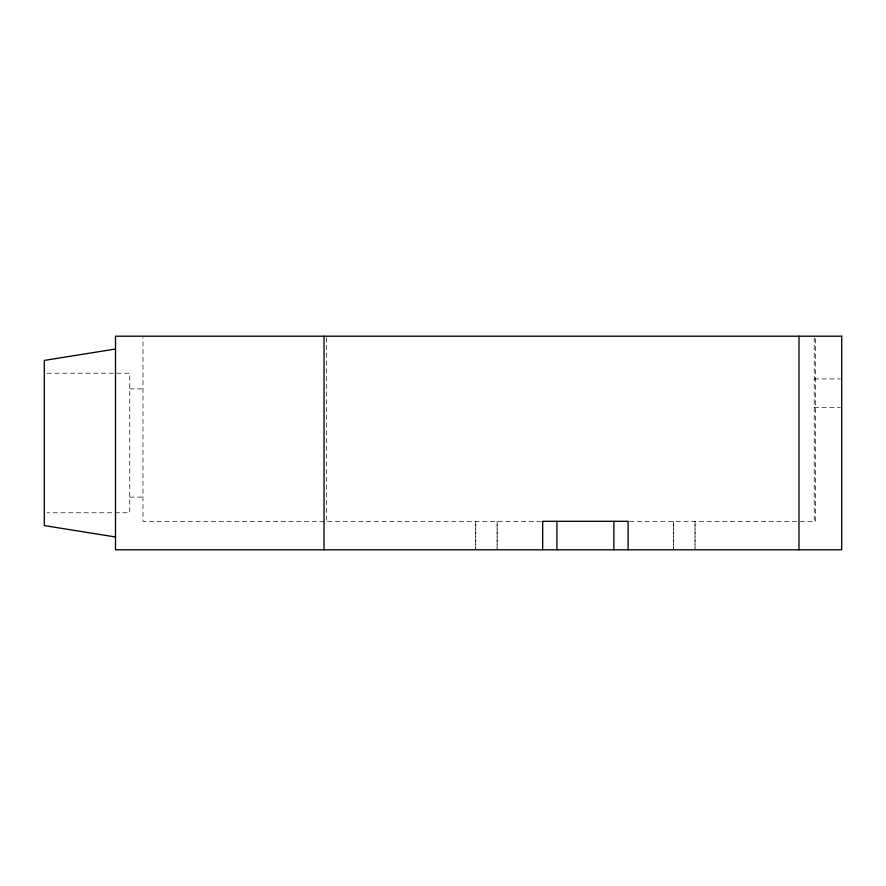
<?xml version="1.0" encoding="UTF-8"?>
<svg xmlns="http://www.w3.org/2000/svg" width="886" height="886" viewBox="0 0 886 886"><rect width="100%" height="100%" fill="white"/><g stroke="black" fill="none" stroke-linecap="round" stroke-linejoin="round"><path stroke-width="0.66" stroke-dasharray="4.43 3.32" d="M47.058 373.227L129.733 373.227L129.733 512.772L47.058 512.772M814.223 378.92L840.327 378.92M129.733 388.899L142.967 388.899M814.223 407.405L840.327 407.405M129.733 497.101L142.967 497.101M541.246 521.311L142.967 521.311L142.967 337.588M629.536 521.311L815.53 521.311L815.408 337.588M814.223 337.588L814.223 521.311M326.546 337.588L326.546 521.311M475.749 521.311L475.749 548.434L475.749 521.311M497.112 521.311L497.112 548.434L497.112 521.311M673.681 521.311L673.681 548.434L673.681 521.311M695.034 521.311L695.034 548.434L695.034 521.311"/><path stroke-width="1.33" d="M115.501 349.018L44.3 360.414L44.3 525.586L115.501 536.982M798.984 336.204L798.984 549.796M628.108 549.796L628.108 521.311L542.675 521.311L542.675 549.796M613.876 521.311L613.876 549.796M556.917 521.311L556.917 549.796M324.032 336.204L324.032 549.796M841.7 336.204L115.501 336.204L115.501 549.796L841.7 549.796L841.7 336.204"/></g></svg>
